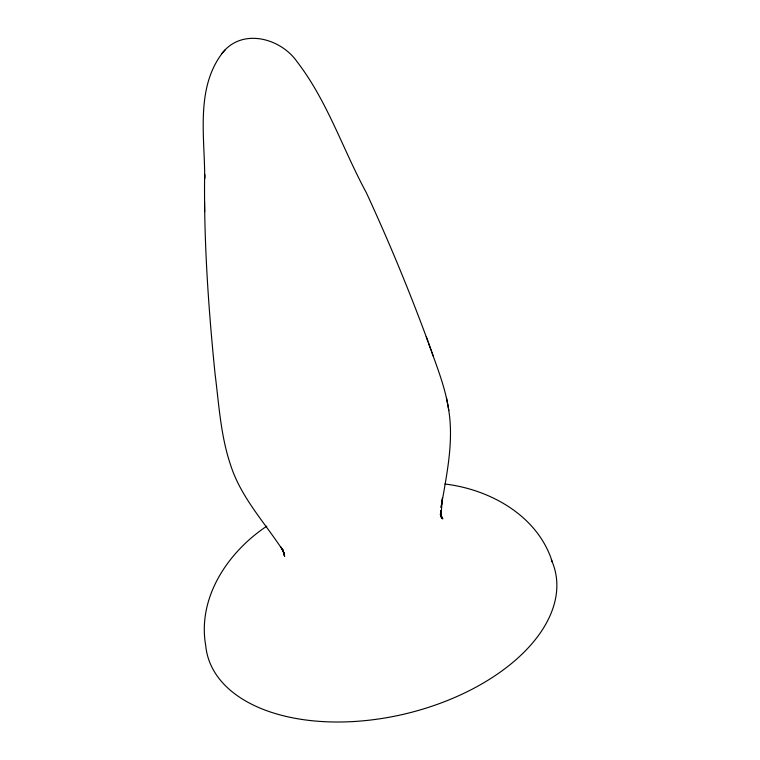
<?xml version="1.0" encoding="UTF-8"?>
<svg xmlns="http://www.w3.org/2000/svg" width="760" height="760" viewBox="0 0 760 760"><rect width="100%" height="100%" fill="white"/><g stroke="black" fill="none" stroke-linecap="round" stroke-linejoin="round"><path stroke-width="1.14" d="M427.918 341.316C409.383 291.004 388.863 241.414 366.358 192.736C342.817 149.321 327.389 101.061 297.036 61.684C280.924 38.475 243.276 27.958 223.221 51.955C195.12 87.504 204.886 136.486 204.696 178.495L204.639 174.353C203.775 240.986 208.373 307.581 215.052 373.844C218.937 404.387 220.656 435.689 230.603 465.025C240.968 497.515 264.784 522.595 282.995 550.591L281.086 547.2M225.464 49.58L221.483 53.837M266.798 526.177C228.076 551.883 197.173 597.521 205.732 645.696A178.913 104.148 -13.4 0 0 408.32 713.117A178.913 104.148 -13.4 0 0 551.247 559.664M444.942 484.025C490.637 489.45 538.327 516.221 552.453 562.476M440.268 514.406L442.814 518.957L440.391 513.94L441.55 518.292L440.857 510.606L440.923 515.365L442.51 497.772L441.085 507.537C446.785 473.508 454.822 438.681 447.649 404.197M281.095 547.276L284.164 553.631L282.568 549.252L284.63 556.311L284.012 552.9M428.374 342.617C436.154 364.933 445.388 387.011 448.799 410.552M426.246 336.765L431.101 350.123M431.68 351.68L433.248 356.06M446.424 397.584L447.583 403.959M283.926 552.9L284.164 555.17L284.135 552.805M204.554 202.046L204.611 206.568M204.611 207.071L204.677 211.66"/></g></svg>
